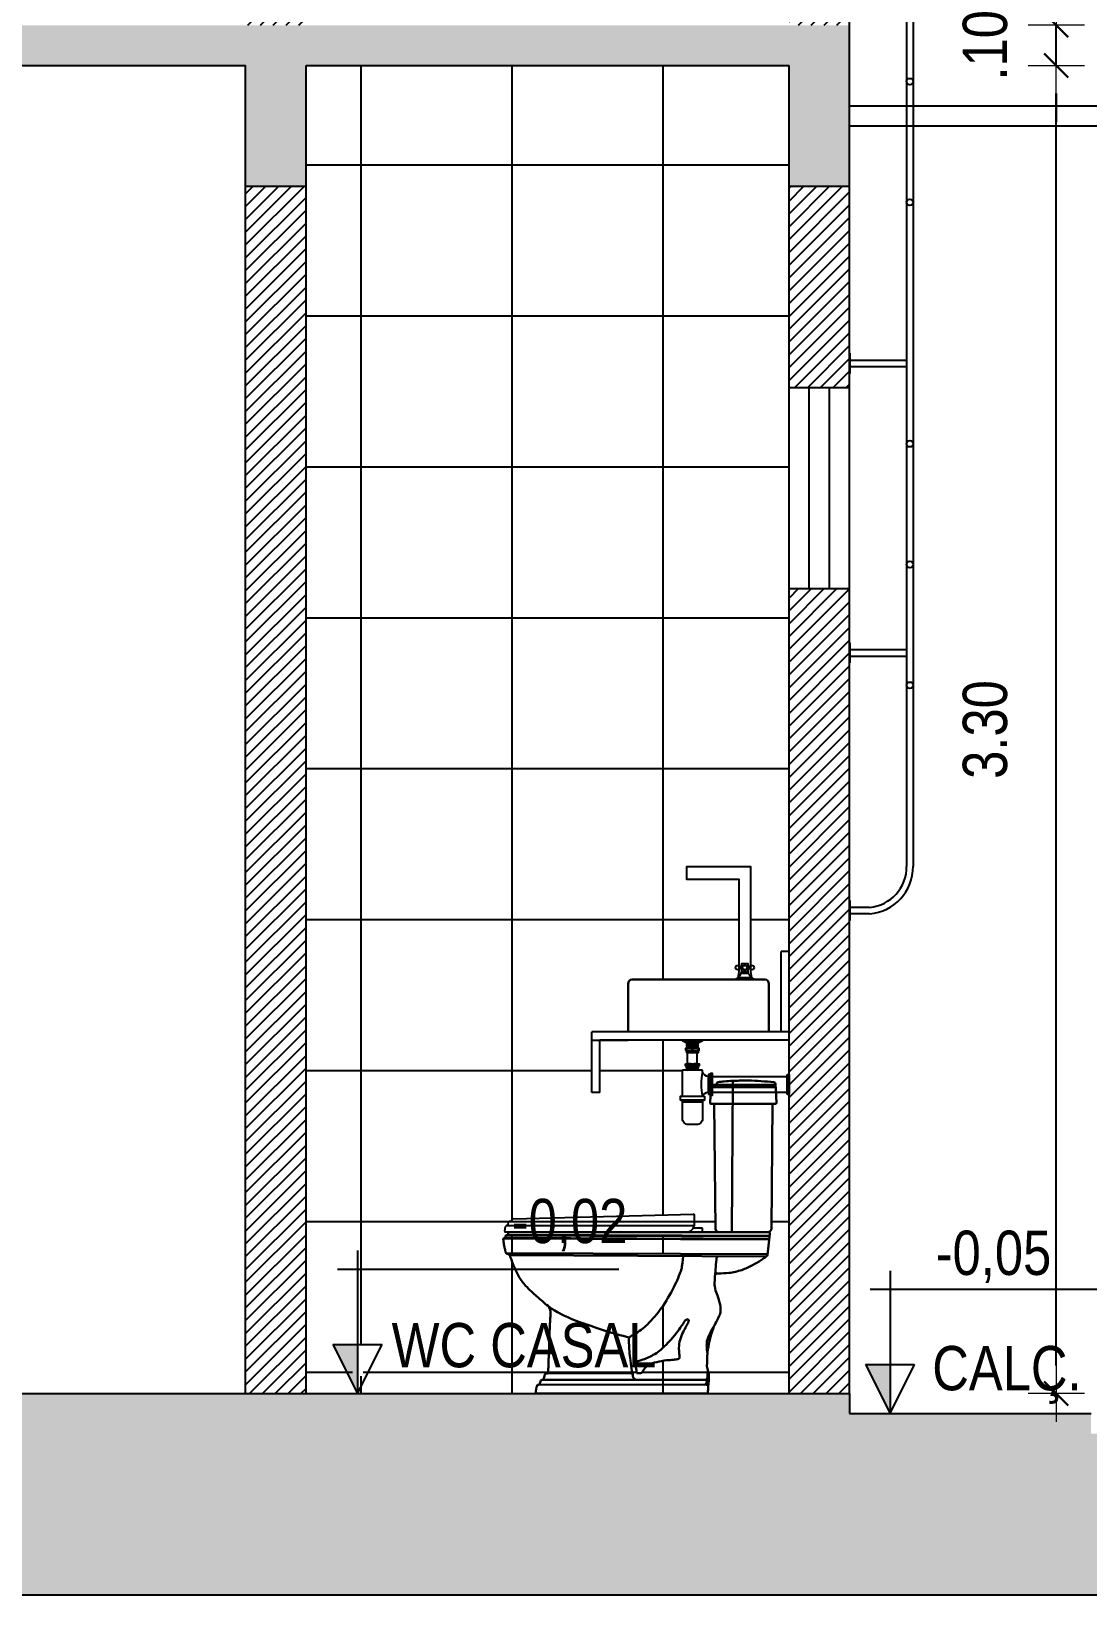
# Model space of a CAD drawing. Header units: millimetres. Extents: x -677 to -23, y -135 to 1112.
# Drawn here: x -218.673 to -216.049, y 864.644 to 868.529 of the extents above; entities that cross this region are included whole.
import ezdxf
from ezdxf.enums import TextEntityAlignment as Align

# ---------------------------------------------------------------- set-up
doc = ezdxf.new("R2010")
doc.units = ezdxf.units.MM
doc.header["$LTSCALE"] = 20
doc.header["$MEASUREMENT"] = 0
doc.header["$PDSIZE"] = -5
doc.linetypes.add('CONTINU', pattern=[0])
doc.layers.get('0').update_dxf_attribs({"linetype": 'CONTINUOUS'})
doc.layers.get('Defpoints').update_dxf_attribs({"linetype": 'CONTINUOUS'})
for name, color, linetype in [('COTAS', 7, 'CONTINUOUS'), ('E-hatch', 8, 'CONTINUOUS'), ('E-pen-y', 2, 'CONTINUOUS'), ('E-txt-g', 3, 'CONTINUOUS'), ('IDECOR', 1, 'CONTINUOUS'), ('IPONTO', 2, 'CONTINUOUS'), ('V2', 11, 'CONTINUOUS')]:
    doc.layers.add(name, color=color, linetype=linetype)
for name, color, linetype, lineweight in [('E-Pen-C', 4, 'CONTINUOUS', 15), ('E-Pen-G', 3, 'CONTINUOUS', 30), ('E-Txt-W', 7, 'CONTINUOUS', 20), ('ICASA', 3, 'CONTINUOUS', 30)]:
    doc.layers.add(name, color=color, linetype=linetype, lineweight=lineweight)
doc.styles.add('F2', font='swissc.ttf')
doc.styles.add('REG60', font='romans.shx', dxfattribs={"width": 0.8, "height": 0.15})
doc.styles.add('REG80', font='romans.shx', dxfattribs={"width": 0.8, "height": 0.2})
doc.dimstyles.new('DIMENSION-1', dxfattribs={"dimtxt": 0.11, "dimasz": 0.07, "dimexe": 1, "dimexo": 0, "dimgap": 0.12, "dimtad": 1, "dimzin": 7, "dimdsep": 46, "dimtxsty": 'F2', "dimblk1": 'TRACO', "dimblk2": 'TRACO', "dimsah": 1, "dimcen": 1, "dimse1": 1, "dimse2": 1, "dimclrd": 256, "dimclre": 256, "dimclrt": 6, "dimadec": 0, "dimazin": 0, "dimtfac": 1, "dimtix": 1, "dimtmove": 2, "dimatfit": 3, "dimldrblk": 'TRACO', "dimfxl": 1, "dimtolj": 1, "dimtzin": 0, "dimarcsym": 0})

# ---------------------------------------------------------------- blocks, each defined once
blk = doc.blocks.new('TXT-AMB75')
at = {"layer": 'E-txt-g', "style": 'REG80', "width": 0.8, "flags": 8}
blk.add_attdef('TXT', text='', height=0.2, dxfattribs=at).set_placement((0.0055, 0.2964), align=Align.CENTER)
at = {"layer": 'E-Txt-W', "style": 'REG60', "width": 0.8, "flags": 8}
blk.add_attdef('TXT', text='', height=0.15, dxfattribs=at).set_placement((0.0055, 0.0271), align=Align.CENTER)
blk = doc.blocks.new('VASO LATERAL')
at = {"layer": 'ICASA', "color": 8}
for p, q in [((0.1932, 0.7223), (0.1952, 0.758)), ((0.1999, 0.7613), (0.3563, 0.7613)), ((0.2007, 0.7646), (0.2007, 0.7633)), ((0.2034, 0.7673), (0.2079, 0.7673)), ((0.2079, 0.7673), (0.356, 0.7673)), ((0.2105, 0.7713), (0.2105, 0.7699)), ((0.2471, 0.4009), (0.2502, 0.777)), ((0.3582, 0.7223), (0.3559, 0.7692)), ((0.3555, 0.7195), (0.1959, 0.7195)), ((0.2068, 0.4098), (0.2037, 0.7195)), ((0.3455, 0.4098), (0.3481, 0.7195)), ((0.3409, 0.39), (-0.3138, 0.393)), ((0.3411, 0.3915), (-0.309, 0.3945)), ((0.3382, 0.4009), (-0.3046, 0.4009)), ((0.3365, 0.4009), (0.2158, 0.4009)), ((0.3125, 0.4009), (0.3382, 0.4009)), ((0.3417, 0.397), (0.3358, 0.3444)), ((0.3401, 0.3825), (-0.3197, 0.3856)), ((0.3402, 0.3839), (-0.3167, 0.387)), ((0.336, 0.3461), (-0.3135, 0.3491)), ((0.333, 0.3406), (-0.3047, 0.344)), ((-0.0038, 0.0504), (-0.2111, 0.0505)), ((0.1822, -0.0001), (-0.2348, 0.0002)), ((0.1838, 0.0219), (-0.2311, 0.0222)), ((0.0112, 0.034), (-0.2223, 0.0341)), ((0.1808, 0.0339), (0.0116, 0.034)), ((0.1822, -0.0001), (0.1858, -0.0001))]:
    blk.add_line(p, q, dxfattribs=at)
for centre, radius, start, end in [((0.1979, 0.7579), 0.00268, 90, 176.8202), ((0.198, 0.7633), 0.00268, 267.0413, 359.946), ((0.2034, 0.7646), 0.00268, 90, 180), ((0.2079, 0.7699), 0.00268, 270, 0), ((0.2132, 0.7713), 0.00268, 91.3322, 180), ((0.2797, 0.1679), 0.6098, 93.3747, 96.2682), ((0.3514, 0.7689), 0.00446, 2.8624, 84.8198), ((0.1959, 0.7222), 0.00268, 177.1376, 270), ((0.3555, 0.7222), 0.00268, 270, 2.8624), ((0.2158, 0.4099), 0.009, 180.5808, 270), ((0.3365, 0.4099), 0.009, 270, 359.522), ((0.3382, 0.3973), 0.00357, 355.6994, 90), ((0.3313, 0.3447), 0.00446, 291.7636, 355.6994), ((0.2126, 0.2891), 0.00892, 86.9591, 140.5581), ((0.0016, 0.1341), 0.01, 119.8128, 181.8173), ((-0.0038, 0.0454), 0.005, 9.7887, 89.9622), ((0.0116, 0.044), 0.01, 190.0991, 269.9649), ((-0.2383, 0.0018), 0.0016, 178.37, 271.6915), ((0.1792, 0.0269), 0.005, 269.9622, 355.3776), ((0.1799, 0.0411), 0.00727, 276.4357, 334.6514), ((0.1838, 0.0169), 0.005, 355.5563, 89.9622), ((0.1858, 0.0016), 0.00176, 270, 3.3108)]:
    blk.add_arc(centre, radius, start, end, dxfattribs=at)
for points in [[(0.3518, 0.7734), (0.3202, 0.7763), (0.2885, 0.7776), (0.2661, 0.7775), (0.2502, 0.777), (0.2285, 0.7755), (0.2131, 0.774)], [(0.2131, 0.2981), (0.2399, 0.2998), (0.2719, 0.3069), (0.2987, 0.3189), (0.3201, 0.3317), (0.333, 0.3406)]]:
    blk.add_spline(points, degree=3, dxfattribs=at)
for points, knots in [([(-0.3143, 0.3502), (-0.3143, 0.3502), (-0.3167, 0.3603), (-0.3179, 0.365), (-0.3186, 0.3706), (-0.3204, 0.3802), (-0.3204, 0.3844), (-0.3198, 0.3859), (-0.3185, 0.3862), (-0.3166, 0.3869), (-0.3151, 0.3884), (-0.315, 0.3907), (-0.3145, 0.3928), (-0.3125, 0.3935), (-0.3097, 0.3939), (-0.3083, 0.3951), (-0.3083, 0.3965), (-0.3079, 0.3986), (-0.3067, 0.4006), (-0.3054, 0.4008), (-0.3046, 0.4009)], [471.730892, 471.730892, 471.730892, 471.730892, 472.134913, 478.26869, 488.469138, 501.954598, 502.977401, 504.345307, 506.341373, 507.493111, 508.859674, 512.511268, 514.21595, 515.242162, 519.008043, 520.629526, 523.362272, 527.03467, 528.283221, 531.073696, 531.073696, 531.073696, 531.073696]), ([(-0.0067, 0.1396), (-0.0274, 0.1436), (-0.1633, 0.1849), (-0.212, 0.2196), (-0.2222, 0.2282), (-0.2343, 0.2394), (-0.2516, 0.2541), (-0.2665, 0.2688), (-0.2799, 0.2864), (-0.2888, 0.3041), (-0.2952, 0.3182), (-0.2992, 0.3303), (-0.3028, 0.3386), (-0.3041, 0.3442), (-0.3082, 0.347), (-0.312, 0.3476), (-0.3138, 0.3494), (-0.3143, 0.3501), (-0.3143, 0.3502)], [269.101577, 269.101577, 269.101577, 269.101577, 270.3207, 276.38513, 282.365786, 312.3365, 332.522868, 357.188762, 389.546996, 407.287114, 424.624594, 442.17937, 450.386764, 455.771929, 460.771929, 466.157094, 468.700975, 469.039517, 469.039517, 469.039517, 469.039517]), ([(-0.0033, 0.1428), (-0.0004, 0.1442), (0.0146, 0.1517), (0.0415, 0.1739), (0.0751, 0.2131), (0.1025, 0.2603), (0.1178, 0.2954), (0.1235, 0.3127), (0.1262, 0.3417)], [6.44764, 6.44764, 6.44764, 6.44764, 16.376114, 56.76625, 109.434836, 171.037029, 219.477678, 224.357163, 224.357163, 224.357163, 224.357163]), ([(0.2098, 0.3406), (0.2038, 0.2771), (0.2056, 0.2521), (0.214, 0.2434), (0.221, 0.2063), (0.2156, 0.1901), (0.2048, 0.1713), (0.2004, 0.1605), (0.1953, 0.1433), (0.1903, 0.1251), (0.1879, 0.1095), (0.186, 0.0949), (0.1865, 0.0824), (0.1855, 0.0733), (0.1856, 0.0646), (0.1908, 0.0442), (0.1887, 0.0165)], [725.719619, 725.719619, 725.719619, 725.719619, 740.242316, 791.876048, 810.118774, 821.314618, 842.142794, 861.156406, 886.144865, 903.256014, 925.211078, 940.387534, 955.249387, 966.654149, 972.63735, 973.118242, 973.118242, 973.118242, 973.118242]), ([(-0.2399, 0.0018), (-0.2395, 0.0069), (-0.2376, 0.0172), (-0.2361, 0.0206), (-0.2348, 0.0224), (-0.2313, 0.0213), (-0.2298, 0.0234), (-0.229, 0.0262), (-0.228, 0.0295), (-0.2272, 0.0339), (-0.2218, 0.0339), (-0.2196, 0.0351), (-0.2188, 0.0435), (-0.2167, 0.0492), (-0.213, 0.0501), (-0.2101, 0.0498), (-0.2094, 0.0521), (-0.2086, 0.0575), (-0.2079, 0.0814), (-0.2056, 0.1268), (-0.205, 0.1683), (-0.2033, 0.1921), (-0.2031, 0.2015), (-0.2035, 0.2067), (-0.2042, 0.2098), (-0.2068, 0.2146)], [2.437351, 2.437351, 2.437351, 2.437351, 21.384291, 24.06178, 26.007016, 31.81901, 34.285122, 36.680121, 41.797831, 45.991043, 48.662649, 57.469767, 68.190556, 70.100303, 71.545346, 77.396897, 78.804148, 81.21117, 102.857084, 171.967677, 226.620366, 246.026803, 253.028722, 258.776799, 263.610492, 263.610492, 263.610492, 263.610492]), ([(0.0131, 0.0502), (0.0146, 0.0502), (0.0156, 0.0502), (0.0193, 0.0504), (0.0244, 0.0516), (0.0268, 0.0567), (0.0312, 0.0638), (0.0425, 0.0733), (0.0618, 0.0789), (0.0827, 0.0827), (0.0998, 0.0836), (0.1098, 0.0849), (0.1148, 0.0853), (0.1177, 0.0876), (0.1171, 0.0932), (0.1168, 0.1015), (0.1151, 0.1157), (0.1185, 0.1336), (0.1255, 0.1516), (0.1339, 0.1662), (0.1384, 0.1755), (0.1405, 0.1807), (0.1401, 0.1828), (0.1383, 0.1842), (0.1359, 0.1846), (0.1333, 0.1836), (0.1316, 0.1815), (0.1293, 0.178), (0.1252, 0.172), (0.1179, 0.1612), (0.1091, 0.149), (0.0967, 0.1336), (0.0828, 0.1204), (0.068, 0.1053), (0.053, 0.0961), (0.0379, 0.0878), (0.0241, 0.0836), (0.014, 0.0803), (0.0088, 0.0796), (0.0067, 0.0785), (0.0067, 0.0771), (0.0069, 0.0751), (0.0082, 0.0685), (0.01, 0.0603), (0.011, 0.0532), (0.0117, 0.0507), (0.012, 0.0504), (0.0123, 0.0503), (0.0131, 0.0502)], [0, 0, 0, 0, 0.566251, 8.670679, 11.12572, 15.705171, 24.262419, 36.786316, 58.525684, 83.351568, 100.889125, 109.484314, 113.863244, 115.652373, 119.784024, 129.073509, 141.727039, 161.949452, 182.955329, 199.475739, 212.292536, 214.116802, 216.26332, 218.049084, 220.708949, 223.162422, 226.159767, 228.619525, 235.764552, 248.055879, 267.572762, 280.888851, 307.438282, 325.098588, 343.815809, 360.011744, 376.56194, 387.170646, 391.454834, 392.543522, 393.635553, 395.22208, 398.82066, 413.646288, 420.260594, 420.8271, 421.072942, 421.634142, 421.634142, 421.634142, 421.634142]), ([(0.2053, 0.1715), (0.2051, 0.1713), (0.1868, 0.1403), (0.1847, 0.1305), (0.1848, 0.1156), (0.1866, 0.0987)], [2.779136, 2.779136, 2.779136, 2.779136, 2.790357, 6.281814, 7.351722, 7.351722, 7.351722, 7.351722]), ([(-0.0084, 0.1338), (-0.0081, 0.1239), (-0.0072, 0.1009), (-0.0046, 0.078), (0.0011, 0.0462)], [8.488342, 8.488342, 8.488342, 8.488342, 38.091424, 77.543862, 77.543862, 77.543862, 77.543862])]:
    blk.add_open_spline(points, degree=3, knots=knots, dxfattribs=at)
for points in [[(0.0011, 0.0462), (0.0013, 0.045), (0.0015, 0.0436), (0.0018, 0.0422)], [(0.1869, 0.0542), (0.1872, 0.0401), (0.1869, 0.0378), (0.1842, 0.0265)], [(-0.2383, 0.0002), (-0.2371, 0.0001), (-0.236, 0.0001), (-0.2348, 0.0002)], [(0.1887, 0.0165), (0.1884, 0.0122), (0.188, 0.0073), (0.1875, 0.0017)]]:
    blk.add_open_spline(points, degree=3, dxfattribs=at)
at = {"layer": 'IDECOR', "color": 8}
for p, q in [((-0.3017, 0.4276), (0.1549, 0.4276)), ((-0.2949, 0.4341), (0.1519, 0.4458)), ((0.1549, 0.4216), (0.1549, 0.4428)), ((-0.3169, 0.4036), (-0.3149, 0.4151)), ((-0.3149, 0.4016), (0.1349, 0.4016)), ((-0.31, 0.4176), (0.1545, 0.4176)), ((-0.3079, 0.42), (-0.307, 0.4251)), ((0.1749, 0.4109), (0.1518, 0.4109)), ((0.1749, 0.4009), (0.1749, 0.4109))]:
    blk.add_line(p, q, dxfattribs=at)
for centre, radius, start, end in [((-0.304, 0.4246), 0.003, 76.9925, 170), ((-0.3027, 0.4304), 0.003, 256.9925, 350.5007), ((-0.2948, 0.4291), 0.005, 91.4982, 170.5007), ((0.1519, 0.4428), 0.003, 0, 91.4982), ((-0.3149, 0.4036), 0.002, 180, 269.7338), ((-0.3119, 0.4146), 0.003, 79.2856, 170), ((-0.3108, 0.4205), 0.003, 259.2856, 350), ((0.1349, 0.4216), 0.02, 270, 0)]:
    blk.add_arc(centre, radius, start, end, dxfattribs=at)
at = {"layer": 'IPONTO', "color": 8}
blk.add_point((0.0597, -0.0001), dxfattribs=at)
blk = doc.blocks.new('TRACO')
at = {"layer": 'E-Pen-C'}
for p, q in [((0, 1), (0, -1)), ((-1, 0), (1, 0))]:
    blk.add_line(p, q, dxfattribs=at)
at = {"layer": 'E-Pen-G'}
blk.add_line((-0.424, -0.424), (0.424, 0.424), dxfattribs=at)
blk = doc.blocks.new('*D890')
at = {"color": 4, "lineweight": -2}
blk.add_line((-216.1273, 865.2141), (-216.1273, 868.3741), dxfattribs=at)
at = {"layer": 'Defpoints', "color": 0, "linetype": 'Continuous'}
for p in [(-216.612, 868.4441), (-216.1273, 868.4441), (-216.462, 865.1441)]:
    blk.add_point(p, dxfattribs=at)
at = {"color": 4, "linetype": 'Continuous', "lineweight": -2, "xscale": 0.07, "yscale": 0.07, "zscale": 0.07}
for p, rotation in [((-216.1273, 868.4441), 90), ((-216.1273, 865.1441), 270)]:
    blk.add_blockref('TRACO', p, dxfattribs=dict(at, rotation=rotation))
at = {"color": 4, "linetype": 'Continuous', "insert": (-216.3037, 866.7941), "char_height": 0.11, "attachment_point": 5, "rotation": 90, "style": 'F2'}
blk.add_mtext('\\A1;3.30', dxfattribs=at)
blk = doc.blocks.new('*D891')
at = {"color": 4, "lineweight": -2}
for p, q in [((-216.1273, 868.6141), (-216.1273, 868.6841)), ((-216.1273, 868.4441), (-216.1273, 868.5441)), ((-216.1273, 868.3741), (-216.1273, 868.3041))]:
    blk.add_line(p, q, dxfattribs=at)
at = {"layer": 'Defpoints', "color": 0, "linetype": 'Continuous'}
for p in [(-216.612, 868.5441), (-216.1273, 868.5441), (-216.612, 868.4441)]:
    blk.add_point(p, dxfattribs=at)
at = {"color": 4, "linetype": 'Continuous', "lineweight": -2, "xscale": 0.07, "yscale": 0.07, "zscale": 0.07}
for p, rotation in [((-216.1273, 868.5441), 270), ((-216.1273, 868.4441), 90)]:
    blk.add_blockref('TRACO', p, dxfattribs=dict(at, rotation=rotation))
at = {"color": 4, "linetype": 'Continuous', "insert": (-216.3037, 868.4941), "char_height": 0.11, "attachment_point": 5, "rotation": 90, "style": 'F2'}
blk.add_mtext('\\A1;.10', dxfattribs=at)
blk = doc.blocks.new('*D892')
at = {"color": 4, "lineweight": -2}
blk.add_line((-216.1273, 868.6141), (-216.1273, 869.2741), dxfattribs=at)
at = {"layer": 'Defpoints', "color": 0, "linetype": 'Continuous'}
for p in [(-216.612, 869.3441), (-216.1273, 869.3441), (-216.612, 868.5441)]:
    blk.add_point(p, dxfattribs=at)
at = {"color": 4, "linetype": 'Continuous', "lineweight": -2, "xscale": 0.07, "yscale": 0.07, "zscale": 0.07}
for p, rotation in [((-216.1273, 869.3441), 90), ((-216.1273, 868.5441), 270)]:
    blk.add_blockref('TRACO', p, dxfattribs=dict(at, rotation=rotation))
at = {"color": 4, "linetype": 'Continuous', "insert": (-216.3037, 868.9441), "char_height": 0.11, "attachment_point": 5, "rotation": 90, "style": 'F2'}
blk.add_mtext('\\A1;.80', dxfattribs=at)

msp = doc.modelspace()

# ---------------------------------------------------------------- hatches: boundary and pattern name
h = msp.add_hatch()
h.set_pattern_fill('ANSI37,_O', color=8, scale=3, angle=-45)
h.set_pattern_definition([(7e-15, (-220.8541, 158.32165), (1e-16, 0.375), []), (90, (-220.8541, 158.32165), (-0.375, 1e-16), [])])
edge = h.paths.add_edge_path()
edge.add_line((-216.7909, 867.6441), (-216.7909, 868.4441))
edge.add_line((-216.7909, 868.4441), (-217.9909, 868.4441))
edge.add_line((-217.9909, 868.4441), (-217.9909, 865.1441))
edge.add_line((-217.9909, 865.1441), (-217.8755, 865.1441))
edge.add_line((-217.8755, 865.1441), (-217.8755, 865.2661))
edge.add_line((-217.8755, 865.2661), (-217.8146, 865.2661))
edge.add_line((-217.8146, 865.2661), (-217.8755, 865.1441))
edge.add_line((-217.8755, 865.1441), (-216.7909, 865.1441))
edge.add_line((-216.7909, 865.1441), (-216.7909, 865.8877))
edge.add_line((-216.7909, 865.8877), (-216.7959, 865.8877))
edge.add_line((-216.7959, 865.8877), (-216.7959, 865.8927))
edge.add_line((-216.7959, 865.8927), (-216.9809, 865.8927))
edge.add_line((-216.9809, 865.8927), (-216.9809, 865.8857))
edge.add_line((-216.9809, 865.8857), (-216.9819, 865.8857))
edge.add_line((-216.9819, 865.8857), (-216.9909, 865.8857))
edge.add_line((-216.9909, 865.8857), (-216.9909, 865.8927))
edge.add_arc((-216.9909, 865.8765), 0.0162, 90, 157.3801)
edge.add_line((-217.0059, 865.8827), (-217.0009, 865.8827))
edge.add_line((-217.0009, 865.8827), (-217.0009, 865.8727))
edge.add_line((-217.0009, 865.8727), (-217.001, 865.8727))
edge.add_arc((-217.001, 865.8677), 0.005, 90, 190.5627)
edge.add_line((-217.0059, 865.8668), (-217.0059, 865.8273))
edge.add_arc((-217.0209, 865.8273), 0.015, -90, 0, ccw=False)
edge.add_line((-217.0209, 865.8123), (-217.0409, 865.8123))
edge.add_arc((-217.0409, 865.8273), 0.015, 180, 270, ccw=False)
edge.add_line((-217.0559, 865.8273), (-217.0559, 865.8687))
edge.add_arc((-217.0608, 865.8677), 0.005, 10.5627, 90.9709)
edge.add_line((-217.0609, 865.8727), (-217.0609, 865.8827))
edge.add_line((-217.0609, 865.8827), (-217.0559, 865.8827))
edge.add_line((-217.0559, 865.8827), (-217.0559, 865.9472))
edge.add_line((-217.0559, 865.9472), (-217.0429, 865.9472))
edge.add_line((-217.0429, 865.9472), (-217.0454, 865.9487))
edge.add_line((-217.0454, 865.9487), (-217.0429, 865.9502))
edge.add_line((-217.0429, 865.9502), (-217.0479, 865.9532))
edge.add_line((-217.0479, 865.9532), (-217.0459, 865.9532))
edge.add_line((-217.0459, 865.9532), (-217.0459, 865.9582))
edge.add_line((-217.0459, 865.9582), (-217.0479, 865.9582))
edge.add_line((-217.0479, 865.9582), (-217.0479, 865.9632))
edge.add_line((-217.0479, 865.9632), (-217.0429, 865.9632))
edge.add_line((-217.0429, 865.9632), (-217.0429, 865.9915))
edge.add_line((-217.0429, 865.9915), (-217.0459, 865.9915))
edge.add_line((-217.0459, 865.9915), (-217.0499, 866.0015))
edge.add_line((-217.0499, 866.0015), (-217.0429, 866.0015))
edge.add_line((-217.0429, 866.0015), (-217.0459, 866.0033))
edge.add_line((-217.0459, 866.0033), (-217.0459, 866.003))
edge.add_line((-217.0459, 866.003), (-217.0454, 866.003))
edge.add_line((-217.0454, 866.003), (-217.0429, 866.0045))
edge.add_line((-217.0429, 866.0045), (-217.0454, 866.006))
edge.add_line((-217.0454, 866.006), (-217.0429, 866.0075))
edge.add_line((-217.0429, 866.0075), (-217.0454, 866.009))
edge.add_line((-217.0454, 866.009), (-217.0429, 866.0105))
edge.add_line((-217.0429, 866.0105), (-217.0499, 866.0147))
edge.add_line((-217.0499, 866.0147), (-217.0499, 866.0185))
edge.add_arc((-217.0499, 866.0235), 0.005, 216.8699, 270, ccw=False)
edge.add_line((-217.0539, 866.0205), (-217.0559, 866.0205))
edge.add_line((-217.0559, 866.0205), (-217.2609, 866.0225))
edge.add_line((-217.2609, 866.0225), (-217.2609, 865.8925))
edge.add_line((-217.2609, 865.8925), (-217.2809, 865.8925))
edge.add_line((-217.2809, 865.8925), (-217.2809, 866.0425))
edge.add_line((-217.2809, 866.0425), (-217.1909, 866.0425))
edge.add_line((-217.1909, 866.0425), (-217.1909, 866.1625))
edge.add_arc((-217.1809, 866.1625), 0.01, 90, 180, ccw=False)
edge.add_line((-217.1809, 866.1725), (-216.9284, 866.1725))
edge.add_arc((-216.9359, 866.2), 0.0285, 285.2551, 307.875)
edge.add_line((-216.9184, 866.1775), (-216.9186, 866.1775))
edge.add_line((-216.9186, 866.1775), (-216.9186, 866.1774))
edge.add_arc((-216.9359, 866.2), 0.0285, 307.4099, 344.7449)
edge.add_line((-216.9084, 866.1925), (-216.9084, 866.2))
edge.add_line((-216.9084, 866.2), (-216.9134, 866.2))
edge.add_arc((-216.9184, 866.2025), 0.00559, 180, 333.4349, ccw=False)
edge.add_arc((-216.9184, 866.2025), 0.00559, 63.4349, 180, ccw=False)
edge.add_line((-216.9159, 866.2075), (-216.9159, 866.4225))
edge.add_line((-216.9159, 866.4225), (-217.0459, 866.4225))
edge.add_line((-217.0459, 866.4225), (-217.0459, 866.4525))
edge.add_line((-217.0459, 866.4525), (-216.8859, 866.4525))
edge.add_line((-216.8859, 866.4525), (-216.8859, 866.2075))
edge.add_arc((-216.8834, 866.2025), 0.00559, 0, 116.5651, ccw=False)
edge.add_arc((-216.8834, 866.2025), 0.00559, -116.5651, 0, ccw=False)
edge.add_line((-216.8859, 866.1975), (-216.8859, 866.1925))
edge.add_line((-216.8859, 866.1925), (-216.8837, 866.1777))
edge.add_arc((-216.8659, 866.2), 0.0285, 231.3995, 254.7449)
edge.add_line((-216.8734, 866.1725), (-216.8509, 866.1725))
edge.add_arc((-216.8509, 866.1625), 0.01, 0, 90, ccw=False)
edge.add_line((-216.8409, 866.1625), (-216.8409, 866.0425))
edge.add_line((-216.8409, 866.0425), (-216.8109, 866.0425))
edge.add_line((-216.8109, 866.0425), (-216.8109, 866.2425))
edge.add_line((-216.8109, 866.2425), (-216.7909, 866.2425))
edge.add_line((-216.7909, 866.2425), (-216.7909, 867.1441))
edge.add_line((-216.7909, 867.1441), (-216.7909, 867.6441))
edge = h.paths.add_edge_path(flags=16)
edge.add_line((-216.835, 865.5539), (-216.8324, 865.8636))
edge.add_line((-216.8324, 865.8636), (-216.9768, 865.8636))
edge.add_line((-216.9768, 865.8636), (-216.9737, 865.5539))
edge.add_arc((-216.9647, 865.554), 0.009, 180.5808, 270)
edge.add_line((-216.9647, 865.545), (-216.844, 865.545))
edge.add_arc((-216.844, 865.554), 0.009, 270, 359.522)
edge = h.paths.add_edge_path(flags=16)
edge.add_spline(control_points=[(-217.4851, 865.545), (-217.486, 865.5449), (-217.4872, 865.5447), (-217.4884, 865.5427), (-217.4889, 865.5406), (-217.4888, 865.5394), (-217.4893, 865.5388), (-217.4895, 865.5387)], knot_values=[519.66746, 519.66746, 519.66746, 519.66746, 522.457934, 523.706486, 527.378884, 530.111629, 531.073696, 531.073696, 531.073696, 531.073696], degree=3, periodic=0)
edge.add_line((-217.4895, 865.5387), (-216.8394, 865.5356))
edge.add_line((-216.8394, 865.5356), (-216.8388, 865.541))
edge.add_arc((-216.8424, 865.5414), 0.00357, 353.5428, 450)
edge.add_line((-216.8424, 865.545), (-216.868, 865.545))
edge.add_line((-216.868, 865.545), (-217.4851, 865.545))
edge = h.paths.add_edge_path(flags=16)
edge.add_arc((-217.0286, 865.5869), 0.003, 0, 91.4982, ccw=False)
edge.add_line((-217.0256, 865.5869), (-217.0256, 865.5657))
edge.add_arc((-217.0456, 865.5657), 0.02, -90, 0, ccw=False)
edge.add_line((-217.0456, 865.5457), (-217.4978, 865.5457))
edge.add_line((-217.4978, 865.5457), (-217.4954, 865.5592))
edge.add_arc((-217.4925, 865.5587), 0.003, 90, 170, ccw=False)
edge.add_line((-217.4925, 865.5617), (-217.4906, 865.5617))
edge.add_arc((-217.4914, 865.5646), 0.003, 285.1747, 350)
edge.add_line((-217.4884, 865.5641), (-217.4875, 865.5692))
edge.add_arc((-217.4845, 865.5687), 0.003, 90, 170, ccw=False)
edge.add_line((-217.4845, 865.5717), (-217.4822, 865.5717))
edge.add_arc((-217.4832, 865.5746), 0.003, 288.4354, 350.5007)
edge.add_arc((-217.4753, 865.5732), 0.005, 91.4982, 170.5007, ccw=False)
edge.add_line((-217.4754, 865.5782), (-217.0287, 865.5899))
h.paths.add_polyline_path([(-216.8404, 865.5267), (-216.8403, 865.528), (-217.4972, 865.5311), (-217.5002, 865.5297)], flags=16)
edge = h.paths.add_edge_path(flags=16)
edge.add_spline(control_points=[(-216.9918, 865.1606), (-216.9898, 865.1883), (-216.9949, 865.2088), (-216.995, 865.2175), (-216.994, 865.2265), (-216.9944, 865.2358), (-216.994, 865.2415), (-216.9939, 865.2428)], knot_values=[935.70442, 935.70442, 935.70442, 935.70442, 936.185313, 942.168514, 953.573275, 968.435128, 973.118242, 973.118242, 973.118242, 973.118242], degree=3, periodic=0)
edge = h.paths.add_edge_path(flags=16)
edge.add_spline(control_points=[(-216.994, 865.1821), (-216.9944, 865.1788), (-216.9951, 865.1756), (-216.9963, 865.1706)], knot_values=[973.177523, 973.177523, 973.177523, 973.177523, 973.180022, 973.180022, 973.180022, 973.180022], degree=3, periodic=0)
edge.add_arc((-217.0013, 865.1699), 0.005, -60.8498, 7.7943, ccw=False)
edge.add_arc((-216.9968, 865.161), 0.005, -4.532, 114.3496, ccw=False)
edge.add_spline(control_points=[(-216.993, 865.1459), (-216.9925, 865.1515), (-216.9921, 865.1564), (-216.9918, 865.1606)], knot_values=[973.174364, 973.174364, 973.174364, 973.174364, 973.258144, 973.258144, 973.258144, 973.258144], degree=3, periodic=0)
edge.add_arc((-216.9965, 865.1623), 0.005, 340.7282, 483.097)
edge.add_arc((-217.0013, 865.171), 0.005, 294.3496, 355.3776)
edge.add_spline(control_points=[(-216.9963, 865.1706), (-216.9951, 865.1756), (-216.9944, 865.1788), (-216.994, 865.1821)], knot_values=[973.177523, 973.177523, 973.177523, 973.177523, 973.180022, 973.180022, 973.180022, 973.180022], degree=3, periodic=0)
edge.add_arc((-217.0006, 865.1852), 0.00727, 276.4357, 334.6514, ccw=False)
edge.add_line((-216.9998, 865.178), (-217.1689, 865.1781))
edge.add_arc((-217.1689, 865.1881), 0.01, 190.025, 269.9649, ccw=False)
edge.add_spline(control_points=[(-217.1787, 865.1864), (-217.179, 865.1878), (-217.1792, 865.1891), (-217.1794, 865.1904)], knot_values=[102.020244, 102.020244, 102.020244, 102.020244, 103.698322, 103.698322, 103.698322, 103.698322], degree=3, periodic=0)
edge.add_arc((-217.1689, 865.1881), 0.01, 190.0621, 269.9649)
edge.add_line((-217.1689, 865.1781), (-216.9998, 865.178))
edge.add_arc((-217.0006, 865.1852), 0.00727, 276.4357, 334.6514)
edge = h.paths.add_edge_path(flags=16)
edge.add_spline(control_points=[(-217.4153, 865.1443), (-217.4165, 865.1443), (-217.4176, 865.1442), (-217.4188, 865.1443)], knot_values=[2.20618, 2.20618, 2.20618, 2.20618, 6.10927, 6.10927, 6.10927, 6.10927], degree=3, periodic=0)
edge.add_arc((-217.4188, 865.1459), 0.0016, 172.355, 270.8852, ccw=False)
edge.add_spline(control_points=[(-217.4116, 865.1663), (-217.4128, 865.1657), (-217.4153, 865.1665), (-217.4166, 865.1647), (-217.4181, 865.1613), (-217.42, 865.1511), (-217.4204, 865.146)], knot_values=[2.437351, 2.437351, 2.437351, 2.437351, 8.087831, 10.033067, 12.710555, 31.657496, 31.657496, 31.657496, 31.657496], degree=3, periodic=0)
edge.add_arc((-217.4188, 865.1459), 0.0016, 175.3625, 270.8852)
edge = h.paths.add_edge_path(flags=16)
edge.add_line((-217.494, 865.4933), (-216.845, 865.4902))
edge.add_arc((-216.8492, 865.4888), 0.00446, -41.8666, 18.3331, ccw=False)
edge.add_spline(control_points=[(-216.9674, 865.4422), (-216.9585, 865.4425), (-216.9386, 865.4433), (-216.9093, 865.4495), (-216.8829, 865.462), (-216.8629, 865.4739), (-216.8518, 865.4817), (-216.8476, 865.4847)], knot_values=[0, 0, 0, 0, 0.026902, 0.059637, 0.089006, 0.113914, 0.12957, 0.12957, 0.12957, 0.12957], degree=3, periodic=0)
edge.add_line((-216.8476, 865.4847), (-217.0543, 865.4858))
edge.add_spline(control_points=[(-217.0543, 865.4858), (-217.0571, 865.4568), (-217.0627, 865.4396), (-217.078, 865.4044), (-217.1054, 865.3573), (-217.139, 865.318), (-217.1659, 865.2958), (-217.1809, 865.2883), (-217.1839, 865.2869)], knot_values=[6.44764, 6.44764, 6.44764, 6.44764, 11.327126, 59.767774, 121.369967, 174.038553, 214.42869, 224.357163, 224.357163, 224.357163, 224.357163], degree=3, periodic=0)
edge.add_arc((-217.1789, 865.2782), 0.01, 119.8128, 181.8906)
edge.add_spline(control_points=[(-217.1794, 865.1904), (-217.1851, 865.2222), (-217.1877, 865.245), (-217.1886, 865.268), (-217.1889, 865.2779)], knot_values=[8.488342, 8.488342, 8.488342, 8.488342, 47.915104, 77.518186, 77.518186, 77.518186, 77.518186], degree=3, periodic=0)
edge.add_arc((-217.1789, 865.2782), 0.01, 146.5901, 181.8907, ccw=False)
edge.add_spline(control_points=[(-217.1872, 865.2837), (-217.2079, 865.2877), (-217.3438, 865.329), (-217.3925, 865.3637), (-217.4027, 865.3723), (-217.4148, 865.3836), (-217.4321, 865.3982), (-217.447, 865.4129), (-217.4604, 865.4305), (-217.4678, 865.4452), (-217.4708, 865.4515), (-217.4715, 865.4531)], knot_values=[269.101577, 269.101577, 269.101577, 269.101577, 270.3207, 276.38513, 282.365786, 312.3365, 332.522868, 357.188762, 389.546996, 407.287114, 413.215325, 413.215325, 413.215325, 413.215325], degree=3, periodic=0)
edge.add_spline(control_points=[(-217.4715, 865.4531), (-217.4729, 865.4562), (-217.4763, 865.464), (-217.4797, 865.4744), (-217.4833, 865.4828), (-217.4843, 865.4868), (-217.4852, 865.4881), (-217.4852, 865.4881)], knot_values=[413.215325, 413.215325, 413.215325, 413.215325, 424.624594, 442.17937, 450.386764, 455.771929, 455.857362, 455.857362, 455.857362, 455.857362], degree=3, periodic=0)
edge.add_spline(control_points=[(-217.4852, 865.4881), (-217.486, 865.4893), (-217.4887, 865.4911), (-217.4922, 865.4917), (-217.4937, 865.493), (-217.494, 865.4933)], knot_values=[455.857362, 455.857362, 455.857362, 455.857362, 460.771929, 466.157094, 467.520836, 467.520836, 467.520836, 467.520836], degree=3, periodic=0)
edge = h.paths.add_edge_path(flags=16)
edge.add_spline(control_points=[(-217.1674, 865.1944), (-217.166, 865.1943), (-217.1649, 865.1943), (-217.1613, 865.1945), (-217.1561, 865.1957), (-217.1537, 865.2009), (-217.1493, 865.2079), (-217.138, 865.2174), (-217.1188, 865.223), (-217.0978, 865.2268), (-217.0807, 865.2277), (-217.0707, 865.2291), (-217.0657, 865.2294), (-217.0628, 865.2317), (-217.0634, 865.2374), (-217.0638, 865.2456), (-217.0654, 865.2599), (-217.0621, 865.2777), (-217.055, 865.2957), (-217.0466, 865.3103), (-217.0421, 865.3196), (-217.04, 865.3249), (-217.0404, 865.3269), (-217.0422, 865.3284), (-217.0446, 865.3288), (-217.0472, 865.3277), (-217.0489, 865.3256), (-217.0512, 865.3221), (-217.0553, 865.3161), (-217.0627, 865.3054), (-217.0714, 865.2931), (-217.0839, 865.2777), (-217.0978, 865.2645), (-217.1125, 865.2494), (-217.1275, 865.2402), (-217.1426, 865.232), (-217.1564, 865.2278), (-217.1665, 865.2245), (-217.1717, 865.2238), (-217.1738, 865.2227), (-217.1738, 865.2213), (-217.1736, 865.2192), (-217.1723, 865.2126), (-217.1705, 865.2045), (-217.1695, 865.1973), (-217.1688, 865.1948), (-217.1685, 865.1945), (-217.1682, 865.1945), (-217.1674, 865.1944)], knot_values=[0, 0, 0, 0, 0.566251, 8.670679, 11.12572, 15.705171, 24.262419, 36.786316, 58.525684, 83.351568, 100.889125, 109.484314, 113.863244, 115.652373, 119.784024, 129.073509, 141.727039, 161.949452, 182.955329, 199.475739, 212.292536, 214.116802, 216.26332, 218.049084, 220.708949, 223.162422, 226.159767, 228.619525, 235.764552, 248.055879, 267.572762, 280.888851, 307.438282, 325.098588, 343.815809, 360.011744, 376.56194, 387.170646, 391.454834, 392.543522, 393.635553, 395.22208, 398.82066, 413.646288, 420.260594, 420.8271, 421.072942, 421.634142, 421.634142, 421.634142, 421.634142], degree=3, periodic=0)
edge = h.paths.add_edge_path(flags=16)
edge.add_spline(control_points=[(-216.9939, 865.2428), (-216.9958, 865.2597), (-216.9958, 865.2747), (-216.9937, 865.2844), (-216.9754, 865.3154), (-216.9752, 865.3156)], knot_values=[2.779136, 2.779136, 2.779136, 2.779136, 3.849044, 7.3405, 7.351722, 7.351722, 7.351722, 7.351722], degree=3, periodic=0)
at = {"layer": 'COTAS', "linetype": 'CONTINU'}
h = msp.add_hatch(dxfattribs=at)
h.set_pattern_fill('ANSI38', color=8, scale=0.25, style=0)
h.set_pattern_definition([(45, (-220.854086, 158.321646), (-0.0220970869, 0.0220970869), []), (135, (-220.854086, 158.321646), (-0.0662912607, 0.0220970869), [0.078125, -0.046875])])
h.paths.add_polyline_path([(-214.701, 864.6441), (-214.701, 865.0441), (-216.0409, 865.0441), (-216.0409, 865.0941), (-216.6409, 865.0941), (-216.6409, 865.1441), (-222.4797, 865.1441), (-222.4797, 864.6441)])
at = {"layer": 'E-hatch'}
h = msp.add_hatch(dxfattribs=at)
h.set_pattern_fill('CONC', color=8, scale=0.12, style=0, pattern_type=2)
h.set_pattern_definition([(0, (0.114, 0.0768), (0, 0.12), [0, -0.12]), (0, (0.1152, 0.0348), (0, 0.12), [0, -0.12]), (0, (0.1188, 0.0996), (0, 0.12), [0, -0.12]), (338.1986, (0.0564, 0.0624), (0.36000003276, -0.11999998926), [0.01292436, -0.63329544]), (216.8699, (0.0684, 0.0576), (0.35999999014, 0.2400000148), [0.006, -0.594]), (130.6013, (0.0636, 0.054), (0.60000005055, -0.71999988218), [0.0110634, -1.09528188]), (206.5651, (0.024, 0.0396), (-0.119999899, -0.120000157), [0.00268332, -0.26564484]), (326.3099, (0.0216, 0.0384), (0.2399999469, -0.1200001601), [0.00432672, -0.42833952]), (108.4349, (0.0252, 0.036), (-0.1199998084, 0.2400000522), [0.00379476, -0.3756786]), (225, (0.1008, 0.0276), (-1e-17, -0.120000037), [0.00509112, -0.16461444]), (0, (0.0972, 0.024), (0.12, 0.12), [0.0072, -0.1128]), (135, (0.1044, 0.024), (-0.120000037, 0), [0.00509112, -0.16461444]), (251.5651, (0.0864, 0.1044), (0.1199998084, 0.2400000522), [0.00379476, -0.3756786]), (0, (0.0852, 0.1008), (0.12, 0.12), [0.006, -0.114]), (143.1301, (0.0912, 0.1008), (-0.35999999014, 0.2400000148), [0.006, -0.594]), (213.6901, (0.0228, 0.1056), (0.2399999469, 0.1200001601), [0.00432672, -0.42833952]), (341.5651, (0.0192, 0.1032), (-0.2400000522, 0.1199998084), [0.00758952, -0.37188384]), (126.8699, (0.0264, 0.1008), (0.2400000148, -0.35999999014), [0.006, -0.594]), (0, (0.0576, 0.1008), (0, 0.12), [0, -0.12]), (0, (0.0252, 0.0696), (0, 0.12), [0, -0.12]), (0, (0.0588, 0.0252), (0, 0.12), [0, -0.12]), (0, (0.0912, 0.0624), (0, 0.12), [0, -0.12]), (0, (0.0564, 0.0828), (0, 0.12), [0, -0.12]), (0, (0.03, 0.0864), (0, 0.12), [0, -0.12]), (0, (0.0408, 0.0792), (0, 0.12), [0, -0.12]), (0, (0.036, 0.0504), (0, 0.12), [0, -0.12]), (0, (0.0072, 0.0552), (0, 0.12), [0, -0.12]), (0, (0.0084, 0.0828), (0, 0.12), [0, -0.12]), (0, (0.0048, 0.1092), (0, 0.12), [0, -0.12]), (0, (0.042, 0.114), (0, 0.12), [0, -0.12]), (0, (0.0684, 0.1188), (0, 0.12), [0, -0.12]), (0, (0.1104, 0.114), (0, 0.12), [0, -0.12]), (0, (0.0816, 0.0768), (0, 0.12), [0, -0.12]), (0, (0.0696, 0.0984), (0, 0.12), [0, -0.12]), (0, (0.0792, 0.0408), (0, 0.12), [0, -0.12]), (0, (0.0432, 0.0348), (0, 0.12), [0, -0.12]), (0, (0.0792, 0.0084), (0, 0.12), [0, -0.12]), (0, (0.0396, 0.0156), (0, 0.12), [0, -0.12]), (0, (0.0012, 0.012), (0, 0.12), [0, -0.12]), (0, (0.0156, 0.006), (0, 0.12), [0, -0.12]), (0, (0.0168, 0.0228), (0, 0.12), [0, -0.12]), (0, (0.0972, 0.0036), (0, 0.12), [0, -0.12]), (0, (0.1116, 0.0528), (0, 0.12), [0, -0.12]), (0, (0.1056, 0.0888), (0, 0.12), [0, -0.12]), (0, (0.0504, 0.0024), (0, 0.12), [0, -0.12])])
h.paths.add_polyline_path([(-218.1409, 868.4441), (-218.1409, 868.1441), (-217.9909, 868.1441), (-217.9909, 868.4441), (-216.7909, 868.4441), (-216.7909, 868.1441), (-216.6409, 868.1441), (-216.6409, 868.5441), (-221.9909, 868.5441), (-221.9909, 868.1441), (-221.8409, 868.1441), (-221.8409, 868.4441), (-220.9409, 868.4441), (-220.9409, 868.1441), (-220.7909, 868.1441), (-220.7909, 868.4441)])
h.paths.add_polyline_path([(-217.9909, 869.3441), (-216.7909, 869.3441), (-216.7909, 869.0441), (-216.6409, 869.0441), (-216.6409, 869.4441), (-218.1409, 869.4441), (-218.1409, 869.0441), (-217.9909, 869.0441)])
h.paths.add_polyline_path([(-216.6409, 870.9441), (-216.6409, 870.9941), (-216.5909, 870.9941), (-216.5909, 871.0441), (-218.1909, 871.0441), (-218.1909, 870.9941), (-218.1409, 870.9941), (-218.1409, 870.9441)])
h = msp.add_hatch(dxfattribs=at)
h.set_pattern_fill('ANSI31', color=256, scale=0.18, style=0)
h.set_pattern_definition([(45, (-141.81234, 129.548675), (-0.0159099026, 0.0159099026), [])])
h.paths.add_polyline_path([(-220.7909, 868.1441), (-220.9409, 868.1441), (-220.9409, 865.1441), (-220.7909, 865.1441)])
h.paths.add_polyline_path([(-221.8409, 868.1441), (-221.9909, 868.1441), (-221.9909, 865.1441), (-221.8409, 865.1441)])
h.paths.add_polyline_path([(-221.8409, 869.8441), (-221.9909, 869.8441), (-221.9909, 868.5441), (-221.8409, 868.5441)])
h.paths.add_polyline_path([(-217.9909, 870.9441), (-218.1409, 870.9441), (-218.1409, 869.4441), (-217.8409, 869.4441), (-217.9909, 869.5941)])
h.paths.add_polyline_path([(-216.6409, 870.9441), (-216.7909, 870.9441), (-216.7909, 869.5941), (-216.9409, 869.4441), (-216.6409, 869.4441)])
h.paths.add_polyline_path([(-216.6409, 869.0441), (-216.7909, 869.0441), (-216.7909, 868.5441), (-216.6409, 868.5441)])
h.paths.add_polyline_path([(-217.9909, 869.0441), (-218.1409, 869.0441), (-218.1409, 868.5441), (-217.9909, 868.5441)])
h.paths.add_polyline_path([(-218.1409, 868.8471), (-218.4409, 868.8471), (-218.4409, 868.9892), (-218.5909, 869.0198), (-218.5909, 868.753), (-218.1409, 868.753)])
h.paths.add_polyline_path([(-217.9909, 868.1441), (-218.1409, 868.1441), (-218.1409, 865.1441), (-217.9909, 865.1441)])
h.paths.add_polyline_path([(-216.6409, 868.1441), (-216.7909, 868.1441), (-216.7909, 867.6441), (-216.6409, 867.6441)])
h.paths.add_polyline_path([(-216.6409, 867.1441), (-216.7909, 867.1441), (-216.7909, 866.2372), (-216.7909, 866.1877), (-216.7909, 865.1441), (-216.6409, 865.1441)])
h.paths.add_polyline_path([(-214.9909, 868.3441), (-215.1909, 868.3441), (-215.1909, 868.2941), (-215.1409, 868.2941), (-215.1409, 865.0441), (-214.9909, 865.0441)])

# ---------------------------------------------------------------- linework, layer by layer
at = {"color": 5, "linetype": 'Continuous'}
for p, q in [((-216.6409, 867.6441), (-216.6409, 870.9941)), ((-220.7909, 868.4441), (-218.1409, 868.4441)), ((-218.1409, 865.1441), (-218.1409, 868.4441)), ((-217.9909, 865.1441), (-217.9909, 868.4441)), ((-217.9909, 868.4441), (-216.7909, 868.4441)), ((-216.7909, 867.6441), (-216.7909, 868.4441)), ((-218.1409, 868.1441), (-217.9909, 868.1441)), ((-216.7909, 868.1441), (-216.6409, 868.1441)), ((-216.7909, 867.6441), (-216.6409, 867.6441)), ((-216.7909, 865.1441), (-216.7909, 867.1441)), ((-216.7909, 867.1441), (-216.6409, 867.1441)), ((-216.6409, 865.1441), (-216.6409, 867.1441))]:
    msp.add_line(p, q, dxfattribs=at)
at = {"color": 8, "linetype": 'Continuous'}
for p, q in [((-216.6409, 868.3441), (-215.1909, 868.3441)), ((-216.6409, 868.2941), (-215.1909, 868.2941)), ((-216.7909, 867.1441), (-216.7909, 867.6441)), ((-216.6409, 867.1441), (-216.6409, 867.6441))]:
    msp.add_line(p, q, dxfattribs=at)
at = {"color": 7, "linetype": 'Continuous'}
for p, q in [((-216.7409, 867.1441), (-216.7409, 867.6441)), ((-216.6909, 867.1441), (-216.6909, 867.6441))]:
    msp.add_line(p, q, dxfattribs=at)
at = {"color": 8}
for p, q in [((-216.9084, 866.205), (-216.9134, 866.205)), ((-216.9084, 866.2), (-216.9134, 866.2)), ((-216.8934, 866.205), (-216.8884, 866.205)), ((-216.8934, 866.2), (-216.8884, 866.2)), ((-216.9284, 866.1725), (-216.8734, 866.1725)), ((-216.9186, 866.1775), (-216.8832, 866.1775)), ((-216.8913, 866.1875), (-216.9104, 866.1875)), ((-217.2809, 866.0225), (-217.1909, 866.0225)), ((-217.0119, 866.0185), (-217.0499, 866.0185)), ((-217.0499, 866.0165), (-217.0499, 866.0185)), ((-217.0119, 866.0165), (-217.0499, 866.0165)), ((-217.0164, 866.015), (-217.0454, 866.015)), ((-217.0164, 866.012), (-217.0454, 866.012)), ((-217.0164, 866.009), (-217.0454, 866.009)), ((-217.0164, 866.006), (-217.0454, 866.006)), ((-217.0189, 866.0135), (-217.0429, 866.0135)), ((-217.0189, 866.0105), (-217.0429, 866.0105)), ((-217.0189, 866.0075), (-217.0429, 866.0075)), ((-217.0119, 866.0165), (-217.0119, 866.0185)), ((-217.0459, 865.9975), (-217.0479, 865.9975)), ((-217.0459, 865.9975), (-217.0459, 866.0005)), ((-217.0164, 866.003), (-217.0454, 866.003)), ((-217.0189, 866.0045), (-217.0429, 866.0045)), ((-217.0429, 865.9632), (-217.0429, 865.9915)), ((-217.0319, 865.9975), (-217.0319, 866.0005)), ((-217.0299, 865.9975), (-217.0319, 865.9975)), ((-217.0299, 865.9975), (-217.0299, 866.0005)), ((-217.0189, 865.9632), (-217.0189, 865.9915)), ((-217.0159, 865.9975), (-217.0159, 866.0005)), ((-217.0139, 865.9975), (-217.0159, 865.9975)), ((-217.0059, 865.9472), (-217.0559, 865.9472)), ((-217.0559, 865.8827), (-217.0559, 865.9472)), ((-217.0459, 865.9592), (-217.0459, 865.9622)), ((-217.0459, 865.9532), (-217.0459, 865.9582)), ((-217.0159, 865.9532), (-217.0459, 865.9532)), ((-217.0164, 865.9517), (-217.0454, 865.9517)), ((-217.0164, 865.9487), (-217.0454, 865.9487)), ((-217.0189, 865.9502), (-217.0429, 865.9502)), ((-217.0319, 865.9592), (-217.0319, 865.9622)), ((-217.0299, 865.9592), (-217.0299, 865.9622)), ((-217.0159, 865.9592), (-217.0159, 865.9622)), ((-217.0159, 865.9532), (-217.0159, 865.9582)), ((-217.0059, 865.9422), (-217.0059, 865.9472)), ((-216.9819, 865.9362), (-216.9849, 865.9362)), ((-216.9809, 865.9322), (-216.7959, 865.9322)), ((-216.9819, 865.914), (-216.9849, 865.914)), ((-216.9819, 865.911), (-216.9849, 865.911)), ((-216.9809, 865.8927), (-216.7959, 865.8927)), ((-216.9859, 865.8877), (-216.9909, 865.8877)), ((-216.9819, 865.8887), (-216.9849, 865.8887)), ((-216.7959, 865.8877), (-216.7909, 865.8877))]:
    msp.add_line(p, q, dxfattribs=at)
for p, q in [((-217.8631, 865.4992), (-217.8631, 865.1441)), ((-217.9126, 865.4531), (-217.2135, 865.4531)), ((-216.5399, 865.4492), (-216.5399, 865.0941)), ((-216.5895, 865.4031), (-215.8903, 865.4031)), ((-217.9241, 865.2661), (-217.8631, 865.1441)), ((-217.9241, 865.2661), (-217.8021, 865.2661)), ((-217.8631, 865.1441), (-217.8021, 865.2661)), ((-216.6009, 865.2161), (-216.5399, 865.0941)), ((-216.6009, 865.2161), (-216.479, 865.2161)), ((-216.5399, 865.0941), (-216.479, 865.2161))]:
    msp.add_line(p, q)
at = {"color": 1, "linetype": 'Continuous'}
for p, q in [((-222.4797, 865.1441), (-216.6409, 865.1441)), ((-216.6409, 865.1441), (-216.6409, 865.0941)), ((-216.6409, 865.0941), (-216.0409, 865.0941))]:
    msp.add_line(p, q, dxfattribs=at)
at = {"color": 8}
for points in [[(-216.9189, 866.1725), (-216.8829, 866.1725), (-216.8859, 866.1925), (-216.8859, 866.4525), (-217.0459, 866.4525), (-217.0459, 866.4225), (-216.9159, 866.4225), (-216.9159, 866.1925)], [(-216.9084, 866.1925), (-216.9084, 866.2125), (-216.8934, 866.2125), (-216.8934, 866.1925)], [(-217.0059, 866.0225), (-217.0559, 866.0225), (-217.0559, 866.0205), (-217.0059, 866.0205)], [(-217.0479, 865.9965), (-217.0139, 865.9965), (-217.0139, 866.0015), (-217.0479, 866.0015)], [(-217.0479, 865.9632), (-217.0139, 865.9632), (-217.0139, 865.9582), (-217.0479, 865.9582)], [(-216.9859, 865.9372), (-216.9909, 865.9372), (-216.9909, 865.8877), (-216.9859, 865.8877)], [(-216.9859, 865.8857), (-216.9809, 865.8857), (-216.9809, 865.9392), (-216.9859, 865.9392)], [(-216.7959, 865.9372), (-216.7909, 865.9372), (-216.7909, 865.8877), (-216.7959, 865.8877)], [(-217.0009, 865.8827), (-217.0009, 865.8727), (-217.0609, 865.8727), (-217.0609, 865.8827)]]:
    msp.add_lwpolyline(points, close=True, dxfattribs=at)
for points in [[(-217.0429, 866.0165), (-217.0454, 866.015), (-217.0429, 866.0135), (-217.0454, 866.012), (-217.0429, 866.0105), (-217.0454, 866.009), (-217.0429, 866.0075), (-217.0454, 866.006), (-217.0429, 866.0045), (-217.0454, 866.003), (-217.0429, 866.0015)], [(-217.0189, 866.0165), (-217.0164, 866.015), (-217.0189, 866.0135), (-217.0164, 866.012), (-217.0189, 866.0105), (-217.0164, 866.009), (-217.0189, 866.0075), (-217.0164, 866.006), (-217.0189, 866.0045), (-217.0164, 866.003), (-217.0189, 866.0015)], [(-217.0459, 865.9965), (-217.0459, 865.9915), (-217.0159, 865.9915), (-217.0159, 865.9965)], [(-217.0429, 865.9532), (-217.0454, 865.9517), (-217.0429, 865.9502), (-217.0454, 865.9487), (-217.0429, 865.9472)], [(-217.0189, 865.9532), (-217.0164, 865.9517), (-217.0189, 865.9502), (-217.0164, 865.9487), (-217.0189, 865.9472)]]:
    msp.add_lwpolyline(points, dxfattribs=at)
for points in [[(-217.0139, 866.0005), (-217.0159, 866.0005, 0.142857), (-217.0299, 866.0005), (-217.0319, 866.0005, 0.142857), (-217.0459, 866.0005), (-217.0479, 866.0005)], [(-217.0139, 865.9622), (-217.0159, 865.9622, 0.142857), (-217.0299, 865.9622), (-217.0319, 865.9622, 0.142857), (-217.0459, 865.9622), (-217.0479, 865.9622)], [(-217.0139, 865.9592), (-217.0159, 865.9592, -0.142857), (-217.0299, 865.9592), (-217.0319, 865.9592, -0.142857), (-217.0459, 865.9592), (-217.0479, 865.9592)], [(-216.9849, 865.9392), (-216.9849, 865.9362, 0.089888), (-216.9849, 865.914), (-216.9849, 865.911, 0.089888), (-216.9849, 865.8887), (-216.9849, 865.8857)], [(-216.9819, 865.8857), (-216.9819, 865.8887, 0.089888), (-216.9819, 865.911), (-216.9819, 865.914, 0.089888), (-216.9819, 865.9362), (-216.9819, 865.9392)]]:
    msp.add_lwpolyline(points, format="xyb", dxfattribs=at)
for points in [[(-216.9909, 865.9322, -0.302776), (-217.0059, 865.9422, 0.125347), (-217.0059, 865.8827, -0.302776), (-216.9909, 865.8927)], [(-217.0059, 865.8273, -0.414214), (-217.0209, 865.8123), (-217.0409, 865.8123, -0.414214), (-217.0559, 865.8273), (-217.0559, 865.8687), (-217.0059, 865.8687)]]:
    msp.add_lwpolyline(points, format="xyb", close=True, dxfattribs=at)
for centre in [(-216.9184, 866.2025), (-216.9009, 866.2025), (-216.8834, 866.2025)]:
    msp.add_circle(centre, 0.00559, dxfattribs=at)
for centre, radius, start, end in [((-216.9359, 866.2), 0.0285, 285.2551, 344.7449), ((-216.8659, 866.2), 0.0285, 195.2551, 254.7449), ((-217.0499, 866.0235), 0.005, 216.8699, 270), ((-217.0119, 866.0235), 0.005, 270, 323.1301), ((-217.0389, 866.0215), 0.025, 253.7398, 286.2602), ((-217.0229, 866.0215), 0.025, 253.7398, 286.2602), ((-217.0608, 865.8677), 0.005, 10.5627, 90.9709), ((-217.001, 865.8677), 0.005, 89.0291, 169.4373)]:
    msp.add_arc(centre, radius, start, end, dxfattribs=at)
for points in [[(-217.9241, 865.2661), (-217.8631, 865.2661), (-217.8631, 865.1441)], [(-216.6009, 865.2161), (-216.5399, 865.2161), (-216.5399, 865.0941)]]:
    msp.add_solid(points)
at = {"layer": 'COTAS', "color": 8, "linetype": 'CONTINU'}
msp.add_line((-222.4797, 864.6441), (-214.701, 864.6441), dxfattribs=at)
at = {"layer": 'E-Pen-G', "color": 8}
for p, q in [((-217.1909, 866.0425), (-217.1909, 866.1625)), ((-217.1809, 866.1725), (-216.8509, 866.1725)), ((-216.8409, 866.1625), (-216.8409, 866.0425))]:
    msp.add_line(p, q, dxfattribs=at)
for centre, start, end in [((-217.1809, 866.1625), 90, 180), ((-216.8509, 866.1625), 0, 90)]:
    msp.add_arc(centre, 0.01, start, end, dxfattribs=at)
at = {"layer": 'E-pen-y', "color": 8}
for p, q in [((-216.8109, 866.0425), (-216.8109, 866.2425)), ((-216.7909, 866.2425), (-216.8109, 866.2425)), ((-217.2809, 865.8925), (-217.2809, 866.0425)), ((-216.7909, 866.0425), (-217.2809, 866.0425)), ((-217.2609, 865.8925), (-217.2609, 866.0225)), ((-216.7909, 866.0225), (-217.2609, 866.0225)), ((-217.2609, 865.8925), (-217.2809, 865.8925))]:
    msp.add_line(p, q, dxfattribs=at)
at = {"layer": 'V2', "color": 8}
for p, q in [((-216.4989, 871.6841), (-216.4989, 866.4541)), ((-216.4829, 871.6841), (-216.4829, 866.4541)), ((-216.6409, 867.7291), (-216.6409, 867.6791)), ((-216.6409, 867.7291), (-216.6399, 867.7291)), ((-216.6399, 867.7291), (-216.6399, 867.6791)), ((-216.6409, 867.7121), (-216.4989, 867.7121)), ((-216.6409, 867.6961), (-216.4989, 867.6961)), ((-216.6409, 867.6791), (-216.6399, 867.6791)), ((-216.6399, 867.6961), (-216.6399, 867.7121)), ((-216.6409, 867.0095), (-216.6409, 866.9595)), ((-216.6409, 867.0095), (-216.6399, 867.0095)), ((-216.6409, 866.9925), (-216.4989, 866.9925)), ((-216.6399, 867.0095), (-216.6399, 866.9595)), ((-216.6399, 866.9765), (-216.6399, 866.9925)), ((-216.6409, 866.9765), (-216.4989, 866.9765)), ((-216.6409, 866.9595), (-216.6399, 866.9595)), ((-216.6409, 866.3691), (-216.6409, 866.3191)), ((-216.6409, 866.3691), (-216.6399, 866.3691)), ((-216.6399, 866.3691), (-216.6399, 866.3191)), ((-216.5909, 866.3521), (-216.6409, 866.3521)), ((-216.5909, 866.3361), (-216.6409, 866.3361)), ((-216.6409, 866.3191), (-216.6399, 866.3191)), ((-216.6399, 866.3361), (-216.6399, 866.3521))]:
    msp.add_line(p, q, dxfattribs=at)
for centre in [(-216.4909, 868.4041), (-216.4909, 868.1041), (-216.4909, 867.5041), (-216.4909, 867.2041), (-216.4909, 866.9041)]:
    msp.add_circle(centre, 0.008, dxfattribs=at)
for centre, radius, start, end in [((-216.5998, 866.4527), 0.1169, 274.3761, 0.691), ((-216.5999, 866.4527), 0.101, 275.1065, 0.7951)]:
    msp.add_arc(centre, radius, start, end, dxfattribs=at)

# ---------------------------------------------------------------- block references
at = {"color": 8, "linetype": 'Continuous'}
msp.add_blockref('VASO LATERAL', (-217.1805, 865.1441), dxfattribs=at)
ref = msp.add_blockref('TXT-AMB75', (-217.3382, 865.3017), dxfattribs=dict(xscale=0.7290000000000001, yscale=0.7290000000000001, zscale=0.7290000000000001))
ref.add_attrib('TXT', '-0,02', dxfattribs={"layer": 'E-txt-g', "color": 2, "height": 0.11, "style": 'F2'}).set_placement((-217.3362, 865.5178), align=Align.CENTER)
ref = msp.add_blockref('TXT-AMB75', (-216.2872, 865.2227), dxfattribs=dict(xscale=0.7290000000000001, yscale=0.7290000000000001, zscale=0.7290000000000001))
ref.add_attrib('TXT', '-0,05', dxfattribs={"layer": 'E-txt-g', "color": 2, "height": 0.11, "style": 'F2'}).set_placement((-216.2832, 865.4388), align=Align.CENTER)
ref = msp.add_blockref('TXT-AMB75', (-217.452, 864.9932), dxfattribs=dict(xscale=0.7290000000000001, yscale=0.7290000000000001, zscale=0.7290000000000001))
ref.add_attrib('TXT', 'WC CASAL', dxfattribs={"layer": 'E-txt-g', "color": 2, "height": 0.11, "style": 'F2'}).set_placement((-217.4492, 865.2093), align=Align.CENTER)
ref = msp.add_blockref('TXT-AMB75', (-216.2532, 864.9361), dxfattribs=dict(xscale=0.7290000000000001, yscale=0.7290000000000001, zscale=0.7290000000000001))
ref.add_attrib('TXT', 'CALÇ.', dxfattribs={"layer": 'E-txt-g', "color": 2, "height": 0.11, "style": 'F2'}).set_placement((-216.2498, 865.1522), align=Align.CENTER)

# ---------------------------------------------------------------- dimensions: what is measured, and where the dimension line sits
for base, p1, p2, picture, middle in [((-216.1273, 869.3441), (-216.612, 868.5441), (-216.612, 869.3441), '*D892', (-216.3037, 868.9441)), ((-216.1273, 868.5441), (-216.612, 868.4441), (-216.612, 868.5441), '*D891', (-216.3037, 868.4941)), ((-216.1273, 868.4441), (-216.462, 865.1441), (-216.612, 868.4441), '*D890', (-216.3037, 866.7941))]:
    dim = msp.add_linear_dim(base=base, p1=p1, p2=p2, angle=90, dimstyle='DIMENSION-1', override={"dimclrd": 4, "dimclrt": 4, "dimadec": 8, "dimfxl": 0.5, "dimfxlon": 1}, dxfattribs=at)
    dim.commit()
    dim.dimension.update_dxf_attribs({"geometry": picture, "text_midpoint": middle})

doc.saveas('drawing.dxf')
